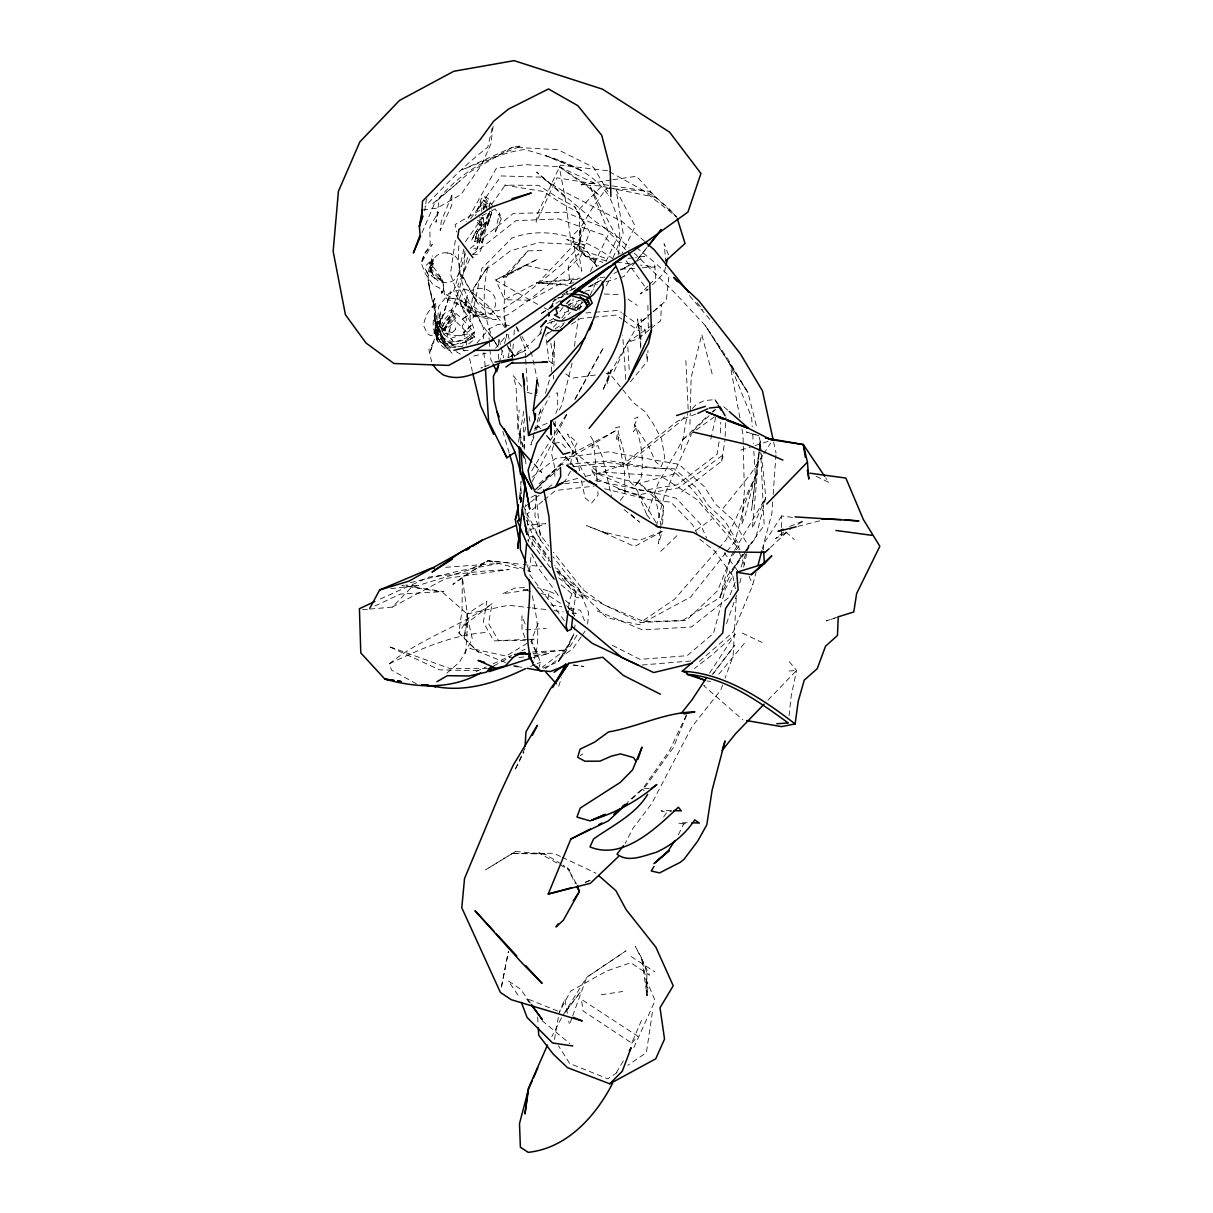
<?xml version="1.0" encoding="UTF-8"?>
<svg xmlns="http://www.w3.org/2000/svg" width="1213" height="1213" viewBox="0 0 1213 1213"><rect width="100%" height="100%" fill="white"/><g stroke="black" fill="none" stroke-linecap="round" stroke-linejoin="round"><path stroke-width="0.75" stroke-dasharray="5 3.75" d="M570.489 464.215L572.703 451.236L577.206 442.684L567.517 434.011L575.159 448.78L580.239 473.752M572.945 309.709L573.052 298.747M472.388 337.987C464.488 342.885 454.723 347.282 445.489 343.446L442.245 338.2L442.457 336.426L445.444 340.565L451.812 342.824L463.26 339.458L471.69 334.288L474.404 336.532L475.102 338.821L472.388 337.987L455.542 321.005L455.466 317.958L452.828 314.834C440.046 321.976 434.724 340.929 450.205 348.389M792.483 517.405L781.672 515.904L781.475 535.57L783.795 531.946L775.638 538.496L787.207 532.007M720.537 432.92L720.719 422.351M607.561 194.019C588.487 167.03 554.75 158.084 524.607 149.502C491.447 153.854 460.879 172.549 439.364 197.855L435.937 222.328L438.348 212.078L429.842 227.013L430.145 245.087L424.793 253.547L421.184 263.009L432.313 244.329L424.717 253.168L421.184 263.009L425.323 273.653L432.996 284.812L439.515 287.951L442.093 292.833L441.911 290.968L441.092 295.002L443.473 289.846L443.003 281.78L431.661 271.591L429.629 267.194L429.72 262.766L431.494 261.022L432.328 255.761M561.134 584.878L576.524 597.6L582.892 597.979L583.089 588.381M689.939 424.338L690.227 413.133M690.273 411.252L691.152 377.607L701.751 334.47L712.486 375.12M553.553 379.017L553.659 375.348M553.916 366.144L554.629 340.413L551.142 372.027M525.077 514.191L525.365 504.744M483.835 209.622L482.895 203.238L477.983 209.091L477.755 211.638M725.162 436.468L725.89 417.136M441.562 339.595L441.85 332.696L445.747 325.402L452.919 316.472L452.828 314.834M532.31 595.735C536.631 616.765 541.134 637.735 534.16 658.993M426.445 198.841L424.823 210.941M438.666 335.288L437.59 325.114L438.439 306.783L448.962 293.273L456.755 290.377L466.444 289.513C482.759 297.792 495.147 312.575 504.926 327.737M483.517 217.37L483.199 223.692L476.8 233.715L474.647 241.63L477.573 240.735L478.862 238.825M520.316 502.667L520.695 495.313L519.937 498.786M662.616 524.228L663.541 506.139L655.005 495.511L639.251 483.426L600.056 473.828L571.778 449.614L553.628 423.792L571.778 449.614L585.591 476.815M736.246 598.024L733.107 656.112L725.086 678.173M525.714 427.082L524.577 432.207L524.228 449.735L518.012 430.979L519.179 409.994M536.101 495.222L534.903 515.768L541.059 535.721L548.913 546.229M464.897 251.046L463.26 277.155L477.3 302.825L488.323 313.075L501.363 317.321L508.414 314.516L529.399 299.869L566.638 270.181L580.678 256.489L589.624 231.956L574.659 206.65L557.555 197.431L538.708 185.331L504.638 185.149L543.166 191.457L562.044 203.587L579.132 212.836M489.157 209.697L489.506 204.269L484.412 196.612L481.318 198.598L475.511 215.808M465.625 653.686L467.915 618.221L462.335 577.221L487.96 560.74L508.444 562.726L530.551 571.626L523.455 569.807M772.681 501.955L771.893 513.266L762.31 549.11M773.197 494.419L775.926 454.845M630.411 381.837L647.181 361.489L648 350.451M429.857 272.167L431.494 261.022L431.843 264.191L429.857 272.167L431.858 276.003L435.346 278.884L439.182 279.369L441.775 281.082C445.459 276.928 430.266 272.97 431.085 266.435L433.284 263.448L431.297 271.409L433.314 275.245L436.801 278.126L440.622 278.611L443.23 280.324M512.28 357.623L513.417 342.506M513.994 334.955L514.555 327.404M531.901 546.775L532.871 535.964L528.898 537.298L527.746 540.634M587.653 624.119L588.623 612.808L578.677 588.335L557.116 571.187M615.294 427.855L619.752 426.733L618.114 431.995C623.33 448.249 627.561 464.897 630.184 481.97L634.808 486.307L641.01 478.225C644.088 460.258 641.465 441.593 634.611 424.793L637.947 416.954L632.686 419.546M759.217 452.404L752.363 528.368L765.797 497.618L760.96 448.795M759.383 450.554L760.217 441.289L758.853 435.892M440.546 317.988L439.758 326.373L447.931 334.652L458.044 335.698L474.344 332.741L474.192 334.166C465.064 343.234 442.336 346.054 438.863 329.754L440.546 317.988L445.171 312.924L451.494 309.77L462.229 318.701L474.344 332.741M564.363 620.647L529.171 574.007L531.203 554.28M470.174 328.859L470.038 330.285L463.897 334.652L452.267 337.714M479.362 224.936L481.152 225.785L481.485 222.388L479.12 221.175L481.152 225.785L483.244 224.86L479.362 224.936L477.528 222.358L478.074 219.326M759.474 448.552L751.544 510.233L759.277 448.749M759.656 446.733L760.217 441.289L760.778 446.93M431.722 258.642L430.388 272.273L431.858 276.003M789.057 715.806L791.194 696.004L796.592 670.425L787.449 659.523M464.685 634.642L467.081 613.96L486.883 601.102L483.365 622.224L493.782 640.873L525.578 640.297M577.676 309.542L578.707 300.688M431.494 261.022L430.16 271.333L434.057 257.626C425.096 270.135 427.916 285.07 432.162 298.671L428.053 279.49C430.827 299.126 438.621 318.352 436.665 338.533L434.481 317.973L437.332 339.367L434.967 329.542L436.225 324.447C431.722 335.698 439.591 347.661 450.539 350.906L439.485 340.413L435.452 332.969L439.485 340.413M481.561 211.396L482.001 207.817M494.298 341.217C482.865 318.731 481.606 290.18 488.323 265.814L473.616 288.194L469.977 317.791L474.905 331.543L462.638 345.447M582.346 298.322L581.74 303.205L573.218 310.058M519.134 499.65L521.454 481.455M759.505 446.884L760.217 441.289L760.657 450.63M493.115 126.364L490.871 144.029L481.318 165.271L461.001 194.459L437.165 208.105L422.473 210.001M568.609 607.334L569.579 599.904L572.172 593.415L576.099 591.853L554.781 565.379M573.218 613.353L576.099 591.853M660.266 530.49L658.507 543.606L662.237 531.446L639.387 540.452L601.496 531.612L586.622 525.669L609.138 534.236L601.496 531.612L634.551 546.517L662.237 531.446M660.524 528.625L663.541 506.139L639.251 483.426L675.141 473.707M572.111 363.051L561.892 404.869L558.617 411.419M574.431 346.327L578.283 318.458M455.315 240.28L450.432 273.865L466.687 319.898L462.305 325.645L467.248 347.464M553.977 443.973L555.311 421.366M652.382 1012.188L646.377 1052.702L627.864 1065.241M518.527 442.078L523.789 411.04M719.082 441.835L717.05 454.329L677.127 484.851L641.328 490.689L622.421 484.305L592.262 471.523L591.671 466.656L623.937 466.611L678.901 422.928L686.24 415.058M681.615 491.978L721.538 461.198L725.04 439.97M579.708 310.012L580.557 304.933L578.176 307.738M554.508 1039.496L558.511 1016.282M501.378 986.973L508.368 951.432M680.978 449.765L687.528 413.512M477.467 220.281L481.485 222.388L479.317 223.207L480.136 218.78M416.453 683.844L391.496 670.092L389.403 663.738C420.32 638.463 459.682 626.772 492.129 603.68L488.49 623.512L498.543 640.616L534.114 639.084L531.036 640.949M575.114 625.059L573.173 635.536L565.364 652.639L558.344 661.676L541.529 668.833M464.306 637.416L467.915 618.221L458.893 632.989L478.407 652.291L458.893 632.989L462.047 609.79L462.335 577.221L452.858 584.423L487.96 560.74L521.302 564.348M501.485 986.897L508.368 951.841M547.897 598.555L549.322 591.353L537.465 587.562M524.744 418.455L523.258 425.718L524.152 447.885M477.831 228.772L474.996 233.305L475.89 238.309L477.482 239.113L483.517 231.152L486.261 222.646L481.349 217.476M507.944 357.805L509.945 348.571L512.553 356.455M520.726 502.288L521.529 498.664L520.741 481.713M463.866 249.014L458.984 270.924L477.3 302.825M710.803 439.197L716.11 415.619L683.131 439.349L658.189 483.214L646.832 514.964L651.517 520.665M743.645 567.123L748.527 545.85L732.409 519.391L715.609 504.274L704.298 486.61L678.855 464.321L608.532 451.858L555.584 458.469L531.961 477.376M492.175 128.047L487.747 147.243C464.988 164.816 444.352 185.513 424.959 206.832M665.558 267.269L664.299 272.622L651.957 285.313M618.069 254.836C622.709 234.7 617.569 213.624 608.683 195.354M739.778 583.013L741.613 575.978M590.701 436.362L593.612 441.335L591.914 447.885L597.888 445.596L602.831 458.18L611.443 496.314M479.923 206.665L481.288 201.494L483.729 200.115L485.625 200.979L489.4 206.301M656.203 526.366L664.785 494.176L691.289 434.557M699.431 661.479L733.334 631.852L752.712 584.969L756.078 572.415M534.311 432.374L530.93 444.944L533.978 436.771M534.797 430.585L541.711 405.582M499.104 363.248L502.561 350.648M504.532 343.461L507.004 334.47M553.462 445.778L551.369 453.056L554.599 466.869L554.993 479.969M538.633 668.666L540.513 662.253L530.217 637.371M467.536 257.55L459.181 289.831L443.549 332.013M477.482 239.113L478.483 235.701L477.877 231.835L479.378 229.515L485.155 227.71M545.425 393.3L550.202 377.501M487.944 214.352L477.073 243.1C482.198 233.366 489.809 223.313 489.582 211.653M721.538 461.198L723.63 454.481L678.203 487.99L638.493 494.783L617.826 488.733L645.862 498.255M488.945 213.306L477.088 249.044L472.752 252.137M465.443 253.684L453.692 290.938L470.341 321.915L474.01 316.396L457.756 285.737L471.251 255.731M536.267 429.887L542.393 410.646L549.398 396.226M558.693 686.3L561.467 677.779M440.183 339.246L441.82 336.456C439.788 328.966 435.133 323.022 434.436 314.834L434.481 319.171L435.558 310.012L433.738 303.705L435.194 308.921L435.922 306.298L434.466 298.443L432.419 307.48L433.268 306.404L432.116 306.555L426.248 315.244L423.307 325.023L427.31 333.59L430.281 335.501L452.07 332.696L455.542 329.466L454.951 325.509M748.527 545.85L740.597 568.563M474.647 241.63L476.36 236.656M726.511 623.527L736.579 595.295M572.005 1017.752L569.458 1024.788L568.791 1021.103M572.642 1015.994L586.667 977.329L626.029 950.825L586.667 977.329L562.15 1016.6L551.794 1036.675M722.63 684.951L720.78 690.045L691.971 726.769L651.745 803.537L632.716 828.691L625.15 843.475M538.208 623.088L530.9 641.677L537.905 655.717L532.431 654.702M735.23 582.028L729.195 597.175L691.501 626.939L642.42 629.926L596.978 610.806M476.8 233.715L482.001 224.102L479.666 216.763M555.827 413.375L557.722 408.675L557.616 392.891L552.431 393.922M483.487 209.303L485.306 204.845L490.355 203.45L488.687 206.18M686.619 715.215L673.336 747.617L645.528 786.494L631.776 799.215M541.832 328.723L539.057 335.319L541.286 332.832M613.035 257.717L623.194 233.593L616.159 189.819L635.172 226.164L622.026 253.487M422.018 232.744L434.982 202.344L470.826 171.412L512.644 147.198L521.514 145.863L461.91 169.896L512.644 147.198L558.116 149.76L593.491 167.318L607.986 191.699M444.504 331.088L463.715 288.77M631.746 1043.059L637.917 1036.311L581.482 999.36L583.044 1010.945L631.746 1043.059L641.783 1019.663M570.171 283.281L571.49 280.233L571.808 289.285M501.242 218.947L494.843 233.487L499.529 212.912L501.242 218.947L495.147 208.879L490.234 211.396M633.853 1047.547L655.096 1000.619L645.741 978.497L647.029 995.63L647.863 988.11L641.601 957.876L635.233 946.261L649.637 975.282L630.715 962.743L606.576 971.067L570.61 991.157L559.117 1012.703L564.803 999.012L567.457 1013.75M444.064 334.636L441.411 329.587L444.337 323.022L454.739 313.333L455.269 315.41L443.67 328.996L444.064 334.636L448.886 337.987M524.986 748.103L514.706 770.558L523.955 752.09M742.614 554.326L731.864 571.55L719.916 597.584L682.146 620.692L640.449 622.481L582.589 594.294L564.833 578.995L555.509 567.639M590.14 295.184L598.085 278.353M606.03 261.508L617.144 237.93L590.428 187.227L559.223 166.727L525.517 164.65L496.405 168.167L466.399 221.827M551.051 308.223L555.296 299.232L553.553 301.142M686.346 715.094L669.788 750.059L643.193 788.071L627.803 801.793M606.409 285.919L610.518 277.383M590.428 271.439L608.987 233.245L590.428 187.227L599.207 195.141L559.223 166.727L565.061 197.173L571.702 247.134L538.83 281.992L504.547 299.747L496.056 280.415L537.708 304.418M474.996 233.305L471.432 240.583L476.345 231.092L477.877 231.835M678.416 834.665L683.677 824.006L688.165 822.566L678.689 823.127L683.677 824.006M532.28 481.425L567.608 413.042M538.633 415.073L542.817 407.007M570.474 471.311L565.531 480.378L561.498 483.426M574.81 399.881L603.634 347.252L574.446 399.926M483.32 209.394L485.625 205.209L482.895 203.238L485.625 205.209M566.471 414.361L530.506 472.676M437.59 325.114L438.939 322.719L440.562 310.953L438.894 321.581L436.907 326.13L438.06 336.683L451.933 348.677M429.629 267.194L432.798 263.388M699.749 539.118L714.29 550.626L732.849 575.932L725.253 589.245L713.517 633.338L687.134 655.672L640.024 659.387L611.807 645.043M616.28 1072.823L624.634 1058.691M733.547 551.93L730.711 556.722L719.916 597.584L727.664 575.417L743.129 554.205M734.502 550.323L765.797 497.618L755.987 537.177L746.556 550.641M576.948 635.172L570.246 646.135L542.181 667.256M550.884 323.826L552.218 321.688L555.554 321.733M550.096 307.571L554.432 300.627M781.672 515.904L763.265 544.41L763.568 549.671M762.704 455.36L750.65 473.919L722.781 508.687M763.705 453.814L770.725 442.988M473.616 288.194L488.323 265.814M709.56 673.154L735.26 634.111L712.243 654.717L694.382 668.56M735.457 551.293L730.514 558.677L717.596 590.701L686.27 620.495L643.86 621.572L604.62 605.12L583.104 589.852L553.401 552.233M736.443 549.823L739.399 545.38L724.949 520.923L708.437 505.609L697.217 488.43L674.17 468.749L654.08 468.051L610.124 460.91L560.633 464.746L536.631 485.882M663.617 816.986L666.71 812.483L671.881 811.027M581.133 636.81L572.885 648.697L544.895 668.863M582.164 635.309L585.257 630.851M465.489 241.705L482.804 217.021M491.477 204.679L505.548 184.634M731.864 571.55L745.495 552.127M470.583 218.825L501.121 175.946L540.391 177.113L562.028 190.471L622.739 222.009L644.679 241.372M574.037 306.874L578.48 300.733M744.236 552.688L764.145 525.411L760.733 452.51M565.41 1012.188L580.648 991.612L565.228 1012.127M561.816 317.912L567.032 310.998M568.078 309.618L571.202 305.479M559.815 311.514L562.877 307.511M637.947 482.198L634.808 486.307L641.01 478.225M441.35 337.851L439.606 329.299L436.149 330.3L440.713 329.784L436.998 329.936L433.359 333.408L437.529 328.753L439.91 327.465L452.07 332.696L455.542 329.466M744.373 643.36L717.065 676.308M635.597 261.856L623.952 276.488L618.6 278.065M636.764 260.401L647.257 247.225M725.829 552.855L690.682 597.023L639.13 624.74L606.909 617.781L582.589 594.294L552.961 556.676M726.996 551.369L735.199 541.074L744.797 503.456L757.094 472.13L726.132 539.876L674.655 599.177L640.449 622.481M647.029 247.437L635.248 262.205L620.54 269.999M620.298 500.363L624.953 494.525L624.574 471.857L617.447 433.587L616.083 440.971L619.07 437.332M541.923 250.454L527.852 250.879L504.896 278.793L504.062 310.983L505.669 327.025M712.971 674.185L734.79 645.21L712.516 674.201M567.335 307.435L570.231 303.963L572.839 306.283M636.203 428.219L633.307 431.661L634.611 424.793L649.637 448.204L655.354 461.41L661.07 466.762L664.754 457.908L661.661 439.227L653.094 423.489L644.846 411.48L633.231 402.549L608.138 371.754L607.182 383.93L611.079 369.813L602.755 390.707L609.517 374.377L641.328 318.883L640.691 348.101M495.571 348.267L506.473 335.425M476.876 343.158L488.975 329.011L497.982 324.402L509.475 325.463M567.108 303.523L570.898 299.368M443.852 329.936L455.466 317.958M527.852 250.879L503.107 277.792L537.844 259.006L495.662 279.93L525.532 265.374L548.261 270.044M692.365 408.508L696.035 404.566L704.162 400.654L714.973 399.547L720.037 406.871M767.965 700.128L796.592 670.425L788.95 671.016M548.306 332.347L545.774 334.94L548.701 358.987M553.386 327.161L557.192 323.264M369.92 609.078L392.269 607.106L411.389 587.547L468.597 570.034L487.96 560.74L521.681 569.352M567.229 457.013L535.539 489.476L563.848 461.865L616.689 430.084L568.548 455.663M647.985 286.101L640.176 293.955L648.242 289.119M649.289 284.797L655.793 278.247L654.459 262.19L636.188 247.376M426.248 265.298L429.705 261.826M566.137 303.629L571.035 298.716M541.18 332.771L528.55 345.356L511.795 355.94M559.981 327.904L563.742 324.22M660.767 551.324L678.446 534.251M683.131 439.349L708.134 415.468M435.406 331.452L436.998 329.936M692.805 431.146L711.667 413.315M713.017 412.041L715.715 409.494M561.71 320.49L570.368 312.348M770.422 547.457L791.831 527.64M536.95 488.233L559.511 468.339M651.654 312.848L640.525 322.582L648.364 316.123M653.049 311.635L661.388 304.342L660.736 320.657L650.759 328.617M448.294 327.328L455.542 321.005L452.919 316.472M653.883 311.316L666.301 300.49L668.939 275.867L654.459 262.19M446.793 673.17L459.469 662.177L472.327 638.978L466.535 613.46L442.442 592.202L402.079 585.561M712.046 412.026L714.639 409.842M432.798 203.587L460.167 180.828M542.727 501.105L527.049 514.1L527.822 528.959M544.167 499.923L555.569 490.477L593.854 486.17M583.286 302.113L574.735 308.026M524.926 506.913L529.202 503.425M530.612 502.258L539.148 495.283M549.095 487.141L551.945 484.806M470.295 248.422L513.251 213.488L565.106 212.199L605.151 228.196L626.014 250.06M649.334 329.754L637.932 338.836L627.53 342.415L613.581 372.558L604.453 373.786M468.658 343.916L475.102 338.821M472.736 254.563L515.904 220.66L558.859 218.931L603.164 234.882L620.116 253.911M577.358 309.785L583.059 305.312L577.524 309.209M464.412 625.211L492.129 603.68M552.673 302.082L559.542 296.776M485.534 269.999L510.476 250.833L538.663 242.63L584.211 244.981L566.744 239.401L584.848 248.68L598.434 265.95M696.08 530.339L711.879 519.028M652.412 325.008L627.53 342.415L629.274 370.693M537.677 489.946L543.09 486.216M617.068 1072.55L607.804 1078.827L569.579 1063.392L558.526 1045.864M560.179 300.627L539.952 314.273L554.235 305.782M547.336 333.924L553.583 329.845M555.145 328.829L564.515 322.703M474.404 336.532L465.762 342.051L456.937 343.719M636.795 261.22L644.588 256.261L635.46 257.474M580.208 755.654L582.771 754.031M571.475 324.22L580.709 318.443L591.853 317.381M481.152 225.785L486.261 222.646M515.525 851.511L485.64 869.797L515.525 851.511L544.682 853.967L561.407 864.126M507.989 654.959L529.505 641.889M549.428 320.884L553.962 318.215M487.399 206.013L455.102 224.557L456.558 231.865M561.877 296.199L565.228 294.289M797.851 524.334L805.387 520.225M560.436 283.63L529.672 300.248L504.547 299.747M465.337 301.961L463.882 302.734L459.09 299.262L449.037 298.11L453.814 298.671L446.429 294.88L443.776 290.574L444.716 295.563L446.945 298.807L463.882 307.435L455.876 302.598C467.399 310.998 481.697 320.02 496.314 319.413L488.308 317.654L465.565 300.521L460.303 300.036C466.778 305.979 472.918 313.272 482.607 314.819L484.063 314.061C477.073 311.62 469.022 308.83 465.337 301.961C467.46 307.253 469.325 313.818 475.557 315.668L484.063 314.061M465.352 302.431L463.897 303.205C466.353 308.284 467.884 314.698 474.101 316.441L482.607 314.819M392.269 607.106L445.899 578.419L509.172 569.534L486.413 570.868L429.25 576.994L378.274 599.889M568.685 310.664L564.47 312.909L568.685 310.922M614.021 273.471L618.918 270.878M493.721 665.937L510.233 657.188M601.239 280.112L589.897 286.071L601.087 280.264M620.662 269.877L632.003 263.918M531.067 497.36L535.994 494.798M562.089 294.698L576.675 287.223L566.911 291.954M514.221 356.152L525.578 350.345L508.111 357.638M481.925 215.687L492.721 210.425M374.847 606L400.366 594.067L443.928 591.565L402.049 585.454M389.403 663.738C419.865 649.243 451.16 635.218 485.245 632.549M476.087 671.517L486.231 666.923M492.994 663.86L511.568 655.429M521.711 650.835L525.093 649.304M530.521 666.498L535.509 664.375M537.177 663.678L540.513 662.253M789.906 526.442L805.189 520.104M585.545 882.26L590.428 880.244M585.197 882.276L590.246 880.259M534.417 428.31L549.353 422.518M696.141 413.967L677.37 421.245L622.436 464.913L596.599 474.207L597.008 479.074L627.015 491.841M528.944 530.202L545.865 523.682L527.973 524.865M547.533 323.431L552.218 321.688M568.2 304.615L580.542 300.096M489.279 364.931L480.864 367.964L482.668 367.615M558.42 298.171L564.652 296.048M838.228 616.826L826.265 620.935L834.862 618.13M740.764 450.144L753.197 446.157M754.971 445.58L769.194 441.032M588.275 286.92L597.19 284.312M606.121 281.704L616.826 278.581M436.074 322.324L438.954 321.384L435.512 321.612L436.074 322.324L434.588 320.247L435.846 322.825L434.967 329.542L437.408 337.548L440.835 341.763M564.515 481.849L578.844 478.119M586.015 476.254L602.148 472.069L660.782 475.951L697.035 499.604L736.837 546.457L738.292 549.944M533.007 657.598L549.322 653.413L531.43 655.884M584.969 291.302L593.9 289.073M797.927 526.351L819.639 520.862M410.434 582.634L461.274 570.489L499.453 563.378L443.715 567.457M557.222 298.11L563.711 296.624M473.737 355.985L486.14 353.18M467.081 613.96L508.444 605.242L530.308 607.758M554.493 443.351L560.588 442.093L567.532 449.841M573.901 282.674L564.576 284.282L536.464 282.872L580.223 278.08M601.163 994.781L622.709 991.491M527.7 590.064L502.455 593.854L514.888 588.062L527.064 587.456M610.897 180.009L581.118 184.831L600.162 185.907L607.379 187.393M612.732 179.736L636.522 176.264L656.112 197.492L668.772 208.333L676.809 217.051L643.572 190.866L606.379 188.333L591.504 209.515L581.194 226.725L579.526 249.362L585.727 256.261L602.861 262.402M527.276 640.055L534.114 639.084M518.906 657.598L524.274 656.87M595.325 375.029L571.566 378.259L564.5 372.816M628.137 258.46L633.626 257.732M572.642 466.793L608.304 462.562L644.467 467.475L670.031 468.855C685.027 480.181 697.566 494.313 707.846 510.006C720.082 521.833 732.136 534.342 739.9 549.671M390.722 588.684L416.711 585.621L405.733 585.091M593.703 317.2L615.977 315.092L621.905 319.186M564.667 483.608L584.651 481.728M362.46 609.745L368.055 609.244M566.683 294.168L571.08 293.773M577.585 279.43L536.464 282.872L567.927 285.328M600.01 277.565L607.486 276.943M642.147 664.997L692.198 660.858M585.818 312.954L593.066 312.378M594.886 312.241L618.433 310.376L621.39 312.529M634.717 268.3L621.723 269.165L618.281 267.937M642.147 267.815L655.156 266.951L640.419 265.086M447.066 252.941C428.098 250.515 425.384 280.855 444.003 282.447C462.835 284.888 465.807 254.503 447.066 252.941L449.371 253.729M525.745 629.744L546.214 628.455M473.874 248.347L477.088 248.149L478.18 246.087L484.791 229.257L488.854 213.579L485.306 204.845L482.895 203.238M532.568 652.003L565.743 650.047L532.082 653.746M528.201 589.518L523.288 589.776L530.339 591.292M671.259 810.345L660.979 810.89L666.71 812.483M463.169 350.36L468.703 350.36M487.505 668.484L449.689 668.424L388.509 646.362L439.743 669.864L479.969 670.728M649.349 788.435L641.783 788.268L644.118 790.694M604.301 294.001L621.753 294.759M462.623 346.736L458.635 346.463L444.443 341.156M704.844 685.648L703.631 685.542L742.932 719.931M523.152 564.545L541.68 566.562M472.585 254.063L477.027 254.578L480.666 250.864L483.942 236.505L480.924 244.404L491.72 212.578L490.901 207.105M532.143 607.956L546.714 609.639M607.592 170.715L560.361 165.135L537.708 213.291L536.131 222.388L556.934 177.811L596.675 184.164L559.223 166.727M616.477 262.053L633.05 264.161M706.83 680.963L710.484 681.448M573.112 665.073L583.893 666.483L573.719 664.967M554.098 610.624L563.302 611.852M572.521 613.081L576.205 613.566L568.366 608.441M441.411 329.587L445.414 330.148L447.552 335.834M517.739 666.604L521.469 667.271M550.884 604.878L561.968 606.894M569.367 608.244L580.451 610.275L585.257 622.603M595.553 480.697L650.259 491.765L676.096 498.164L700.235 523.849L706.603 537.966M609.184 187.772L656.112 197.492L609.214 171.609M540.922 593.566L547.958 595.083L560.512 603.301M513.508 657.704L469.78 648.182L505.503 662.51M606.318 260.78L585.727 256.261L578.465 244.662L579.526 249.362L607.683 259.036M604.605 488.778L651.138 500.105L670.986 502.167L692.744 524.956L698.188 535.979M758.656 435.679L746.329 431.98L758.489 435.801M527.2 392.284L537.041 395.317M452.904 344.371L442.775 339.731L440.334 331.589M456.331 346.963L443.776 342.506M451.403 254.427L453.116 255.018M455.603 347.737C435.634 345.311 429.281 328.814 435.422 311.62L437.377 320.641L437.12 334.106L450.842 291.681L429.72 353.013L433.799 341.823L428.886 349.678L431.601 361.747M557.707 1011.051L526.154 998.329L529.384 1002.59M549.322 591.353L558.556 595.325M742.341 633.125L762.052 642.435M560.482 856.454L553.719 853.27L511.401 853.527L544.682 853.967L538.754 852.784L569.928 870.373L562.923 865.051M562.18 857.257L596.023 873.239M484.412 196.612L487.975 198.326L492.387 205.588M816.243 476.284L828.813 482.41L825.765 477.861M544.152 307.738L548.973 310.24M613.262 259.021C584.348 237.945 546.896 224.951 511.871 238.066L481.849 268.422L473.828 307.389L483.335 327.722L483.365 340.171M456.118 351.618L462.032 355.166M631.139 956.572L654.853 971.84M627.94 299.02L637.204 305.403M623.391 320.202L639.706 331.437L640.267 338.973L637.553 318.943L639.706 331.437L640.6 348.01M622.86 313.606L645.043 329.724L645.543 337.199M447.9 348.95L443.079 343.309L439.697 341.262L452.085 353.256M548.928 360.837L554.584 365.189M462.82 349.314L464.867 350.936M624.149 509.596L639.478 522.151L628.698 512.295M565.546 600.48L569.625 603.831L574.492 616.143M542.075 1020.664L569.867 1043.559M558.708 577.813L582.892 597.979M723.843 406.795L727.967 410.373M565.061 197.173L536.601 172.049L594.795 221.069L618.403 237.46L629.062 247.937M785.842 531.976L794.212 539.497M473.055 296.563L484.154 306.707L497.178 310.937L504.123 308.436L524.729 294.638L561.786 264.616L575.993 249.878L585.212 225.694L574.659 206.65M439.606 278.641L443.003 281.78L438.014 273.016L429.72 262.766M676.809 217.051L649.38 191.381L603.195 184.528L579.511 209.03L579.526 249.362L580.284 227.847L572.597 235.792L576.872 263.615L581.831 271.242L578.646 253.638L568.184 264.677L569.746 282.765M634.399 253.183L675.732 293.804L705.223 325.478L727.861 359.033L748.027 392.769L757.048 428.705M534.266 464.534L541.847 472.63L533.69 463.032M565.167 456.588L575.326 467.839M540.558 428.826L538.087 426.036L540.498 428.796M546.775 435.785L552.976 442.76M565.394 456.679L574.083 466.444M546.547 435.679L553.81 443.958M689.469 295.654L712.38 322.309M550.399 567.654L531.612 542.666L528.08 534.463M697.066 302.704L703.009 310.043M556.752 571.475L575.614 594.961M566.683 605.727L574.598 615.688M521.605 386.477L513.417 375.772L516.101 387.099L518.012 430.979M724.191 552.734L739.43 573.082M548.488 550.672L540.649 540.179L526.518 516.814M532.871 535.964L549.231 558.025M532.613 539.269L548.883 561.21M514.812 356.319L507.125 345.341M557.631 594.34L537.784 567.411L531.794 554.144M550.838 561.953L538.254 544.622L532.264 534.099L526.457 520.286M626.166 260.704L647.575 290.347M483.729 200.115L487.55 205.467M530.324 1002.878L520.544 989.171L508.368 980.892L519.452 997.329M597.084 266.178L589.184 256.807L573.067 246.118L595.098 263.282L596.584 266.769M495.298 342.733L498.3 347.282L493.479 339.822M552.673 421.229L555.599 425.733M492.493 338.321C470.128 311.316 454.663 278.095 459.257 242.221M592.262 471.523L597.008 479.074M490.295 335.152L488.596 332.317L489.173 339.564M656.051 522.56L636.219 488.991L646.832 514.964M714.973 399.547L717.52 404.035M576.524 883.989L567.487 867.826L575.402 883.686M516.617 326.843L521.074 334.879M521.954 336.486L531.749 354.166L537.374 379.881M485.488 204.876L486.944 207.65M522.848 505.245L540.649 540.179L536.116 495.101M492.296 362.535L490.765 359.457L490.052 350.421M507.822 346.933L513.417 359.594M527.488 566.153L529.596 571.171M739.005 551.703L745.495 567.457M749.103 576.205L752.712 584.969M516.192 326.904L519.573 335.091M520.256 336.729L524.986 348.192L525.563 357.517M668.484 254.821L664.118 243.722L665.77 260.916M525.153 624.119L521.969 615.84L522.015 629.972L525.896 640.13M441.411 335.41C437.377 326.191 445.383 317.336 452.024 311.862L451.494 309.77M502.819 431.312L509.157 452.828M499.225 339.64L500.575 345.129M501.014 346.948L503.698 357.911M506.428 327.116L504.002 316.366L505.366 327.04M508.05 334.288L509.263 339.67M509.672 341.459L512.902 355.803M773.651 441.987L776.047 452.949M537.768 381.716L538.981 387.22M581.391 480.621L585.136 497.997L591.519 503.213L598.1 495.025L597.721 489.506M469.613 358.442L472.312 371.269M655.005 495.511L660.797 524.259M732.849 575.932L735.366 588.775M739.915 417.879L729.983 364.203L705.223 325.478L748.027 392.769L729.983 364.203L751.635 417.454L752.242 426.824M741.962 428.977L742.993 434.527L744.373 490.901L741.689 524.38L745.025 515.813L755.365 475.602L753.804 451.221M550.838 343.203L553.613 359.715M522.545 446.945L519.74 430.13L520.635 446.308M521.499 501.727L520.013 492.63L521.287 501.864M529.186 416.529L530.278 423.989M525.32 458.848L526.199 466.141M506.382 334.151L506.746 337.714M483.896 352.619L485.245 366.872M479.165 221.494L479.317 223.207M625.802 379.351L622.694 335.576M489.324 341.369L489.9 348.601M593.612 441.335L597.205 482.152M646.681 354.014L647.181 361.489M752.727 434.33L753.318 443.715M525.684 359.366L527.64 391.056M537.693 1017.04L538.102 1024.303M527.928 530.809L528.504 541.953M566.865 290.877L567.047 294.577M685.861 360.549L688.18 409.888M443.473 289.846L443.291 283.63M434.588 330.967L434.663 333.62M647.878 305.418L648.379 329.921M498.376 339.625L498.437 346.888M498.513 354.151L498.558 359.594M451.843 195.338L451.812 205.209L440.152 230.561L441.259 221.403L451.843 195.338M466.004 300.339C462.547 318.67 492.948 324.22 495.344 304.994C498.816 286.647 468.415 281.082 466.004 300.339M450.417 326.873L449.523 330.74L450.417 326.873M491.72 212.578L487.474 226.164L491.72 212.578M452.555 340.277L450.796 338.518L452.555 340.277M573.173 635.536L567.335 647.712L558.344 661.676L573.173 635.536M471.175 325.418L463.487 332.938L471.175 325.418M467.793 315.532L461.349 319.716L467.793 315.532M562.529 162.224L545.228 155.552L582.255 170.897L562.529 162.224M428.689 275.351L424.808 268.316L428.689 275.351M444.822 340.747L436.907 326.13L444.822 340.747M437.347 341.035L435.619 335.061L437.347 341.035M646.847 972.341L641.601 957.876L647.029 995.63L646.847 972.341M434.512 308.542L433.208 299.884L434.512 308.542"/><path stroke-width="1.5" d="M548.837 428.159L528.534 435.437L535.206 419.046L535.494 413.466M536.525 392.997L536.722 389.282M537.01 383.702L537.192 379.987L533.295 410.373L535.206 419.046M525.093 746.313L525.957 731.939L550.323 689.09L568.791 663.284L602.709 657.234L623.361 675.429L660.418 694.245M572.733 617.038L571.278 629.38L567.426 630.942L525.259 575.356L524.122 570.595L526.594 543.955M517.587 511.947L518.467 504.911M568.109 611.049L566.153 625.923L567.426 630.942M746.601 720.567L781.475 726.617L795.121 723.949L798.23 701.205L804.234 680.159L817.244 668.666L825.553 646.18L837.47 635.506L838.228 616.826L853.785 611.959L856.636 593.536L879.85 546.259L863.444 519.664L845.825 478.043L809.95 473.206M528.261 1091.078L524.971 1113.943L528.14 1088.94L547.488 1045.045M529.429 651.806L528.686 656.87L533.174 662.343M549.186 312.666L548.594 316.047L549.474 312.893M422.397 209.606L419.349 226.406L420.107 235.004L413.375 253.001L420.577 236.11M628.622 252.789L649.759 282.932L651.426 330.361L648.652 343.112L628.016 380.958L589.139 428.356M504.441 428.886L515.009 452.237L524.865 487.019L517.693 548.534L518.815 539.133L515.313 519.604L518.391 505.73M665.982 265.495L667.65 258.384M497.33 370.086L498.604 365.052L493.403 376.379L494.116 399.835L500.059 424.125L510.855 438.712L531.734 461.85M528.034 1091.124L519.498 1123.602L520.377 1147.195L528.201 1152.35C566.971 1148.211 595.644 1116.294 612.595 1083.3M757.989 565.243L761.825 550.914M722.539 748.997L725.056 740.946L712.152 790.027L706.8 824.84L697.672 841.185L684.026 859.304L680.25 862.322L659.569 872.905L651.245 870.995L654.034 866.431M564.257 669.258L565.925 664.133L554.068 672.29M638.038 759.171L641.995 747.102L632.58 769.876L620.268 782.415L580.239 808.085L576.948 817.062L590.079 820.928L605.454 814.302M515.313 519.604L517.072 514.464M423.003 216.096L419.349 226.406L421.639 216.884L422.488 201.222L454.269 168.698L480.333 139.45L493.782 121.057L508.429 109.14L548.473 88.943L577.873 105.683L601.724 135.31L610.139 167.652L610.897 196.582M589.518 329.981L592.232 323.052M618.403 856.621L590.367 883.307L548.246 894.026L570.853 839.017L590.458 828.919M528.504 1089.319L532.067 1081.071M533.493 1077.766L537.768 1067.849M628.637 379.199L651.426 330.361M532.355 735.305L537.404 725.222L513.235 765.176L499.407 794.849L464.534 878.561L461.789 907.779L500.393 992.431L511.355 999.739L582.24 1020.952L573.476 1017.404M614.991 264.358C645.301 323.841 601.208 389.934 550.778 421.199L551.172 423.731L536.889 443.079L528.08 470.31L529.641 478.968L534.978 491.811L540.149 493.479L548.837 488.263L545.577 490.113L555.448 486.929L560.694 476.573L560.451 467.354M369.738 608.395L379.578 590.003L430.706 568.412L434.421 568.139M552.703 687.559L565.925 664.133M629.289 1050.837L631.139 1047.698L622.314 1071.2L609.775 1083.8L567.411 1067.607L553.128 1053.976L538.708 1035.205L538.299 1027.942M674.822 840.639L668.181 850.995L655.035 862.761L669.227 850.616L653.898 863.58M706.482 677.84L692.092 699.704L681.312 713.32M558.056 923.881L556.024 926.959L563.272 920.349L579.359 891.6L577.418 885.611M573.279 900.819L579.359 891.6L576.979 886.855M556.722 681.494L568.791 663.284M647.651 794.348C635.112 815.075 612.504 825.386 593.566 839.002L589.973 846.901C622.876 860.669 656.233 828.1 678.355 807.236L681.312 810.875L673.609 810.527M648.409 245.769L661.221 229.666L648.212 245.966M722.038 750.604L735.442 733.88L764.069 704.177M615.173 267.072L593.157 294.85L588.927 297.958M585.045 337.927L563.135 362.778L549.246 376.151M533.295 410.373L546.593 395.954L558.359 376.879L579.192 349.753L593.597 318.837L603.316 287.345L602.255 281.886M736.746 572.263L764.387 563.727L771.817 555.751L751.378 574.628L736.746 572.263L738.141 589.836L725.541 608.668L722.705 633.019L703.858 652.67L682.252 671.198L687.513 673.291M766.722 504.017L807.433 462.077L803.324 444.565L765.433 437.984M623.467 845.658L616.992 854.179C628.486 863.004 643.678 855.711 655.945 852.405C671.881 845.294 685.087 834.483 694.715 819.882L699.325 823.066L691.88 822.732M769.087 548.701L765.069 552.415L728.513 551.9L693.214 532.401L656.203 526.366M627.652 803.036L608.395 820.837L570.853 839.017M547.518 342.096L562.195 328.647M568.852 322.522L572.854 318.852M665.77 260.916L685.042 243.495L677.354 218.81M613.808 814.272L619.403 809.283M622.193 806.781L624.998 804.295M519.801 519.043L517.42 521.044L527.109 543.94L554.144 579.101M751.378 574.628L762.947 564.94M493.342 666.453L486.413 672.138L468.931 675.975L447.339 675.686L436.953 681.721M624.983 255.549L574.856 293.531L560.573 302.007M585.682 303.402L588.305 301.491L587.001 298.504M586.819 305.403L589.412 303.538L588.108 300.551L572.521 296.063M645.71 242.388L687.968 212.048L700.947 173.474L669.606 132.156L602.482 89.171L514.16 60.65L453.798 71.279L399.486 100.436L359.867 141.845L338.427 191.305L333.15 251.318L345.417 314.713L366.008 343.021L393.952 363.506L448.628 365.416C517.284 329.223 575.705 276.549 645.71 242.388L574.189 291.196M505.927 367.039L512.75 362.156M609.578 266.36L578.859 288.042L541.786 319.444L498.164 350.33L474.222 350.345M612.641 264.191L624.922 255.518M651.229 788.48L656.87 784.538C637.841 800.898 615.34 813.044 591.338 820.352L604.286 814.802M502.061 447.4L506.913 457.801L515.009 452.237M452.404 559.132L432.025 572.066L461.001 552.051L482.198 540.24L515.449 525.699M466.52 550.186L469.658 548.2M472.782 546.199L482.198 540.24L408.993 581.103L379.578 590.003M555.448 486.929L563.105 482.668L557.965 484.624M609.775 1083.8L655.687 1058.843L664.527 1039.116L660.024 1007.745L673.245 985.76L655.824 947.126L626.135 909.659L615.886 890.66L598.858 875.725M480.515 672.942C451.327 689.863 416.362 688.014 384.885 679.098L360.792 652.928L359.427 608.699L374.847 601.496M488.763 668.56L492.069 666.816M598.631 824.719L601.906 823.036M707.679 408.842L697.854 413.299M525.517 668.621C496.799 682.494 464.837 693.245 432.723 685.952M783.113 529.262L778.018 531.37L796.122 526.806M566.987 664.876L550.49 671.502L539.891 670.546L533.159 664.481C521.681 637.568 531.931 607.804 529.186 579.632M499.301 363.415C481.076 369.54 462.85 383.293 442.957 374.756L436.695 369.631L432.92 364.704M489.142 671.653L531.203 658.068M676.581 415.528L705.299 406.37M558.799 307.526L555.751 308.436L557.374 313.621L554.493 315.046L559.648 317.912M511.931 198.72L531.218 193.003L490.856 207.393L458.939 229.424L457.665 237.354L472.903 257.702M569.852 452.419L563.166 454.299L554.493 443.351M548.246 894.026L571.702 887.689M517.996 653.58L525.199 652.442M487.793 670.41L495.071 668.499M453.965 350.375L492.857 340.504M692.123 663.253L653.701 672.563L621.587 657.37L587.532 628.713L567.214 613.384L552.112 566.441L548.958 516.647L543.788 489.794M500.908 362.763L526.26 356.713L538.86 347.388L546.29 326.691L552.703 330.603L560.361 330.558C570.929 321.293 582.043 312.59 592.262 303.098L588.244 294.623L578.707 290.332M683.905 713.972L694.867 711.864C664.557 712.365 637.765 727.087 608.577 731.909L594.567 742.159L580.102 749.149L577.646 757.291L584.818 761.218L599.874 761.173L611.443 756.108L620.465 753.895L633.535 757.579L636.067 761.355M494.919 362.096L512.614 358.987M709.287 408.068L720.037 406.871L725.056 415.68M776.745 723.721L788.268 723.009C758.004 701.069 725.389 677.142 686.937 674.322L705.178 680.417M514.494 654.504L530.324 653.822M821.428 518.861L841.17 519.558M511.825 363.187L547.488 362.156L542.529 362.081M682.252 671.198C724.525 673.2 762.431 698.779 795.121 723.949M795.091 516.89L858.986 520.953L844.733 519.831M571.778 294.153L581.467 295.002L590.534 298.58M423.686 684.784L429.114 685.481M835.909 530.46L871.95 535.342M421.699 684.648L435.71 686.664L423.003 684.769M572.794 1045.97L552.552 1042.968L527.079 1017.449L521.363 1002.363M397.591 680.993L401.215 681.524M824.734 476.345L803.324 444.565L770.649 439.622L748.542 428.325L706.33 411.753L748.542 428.325L729.331 411.571M397.773 681.039L401.458 681.6M567.077 306.161L562.195 305.358L560.815 303.22M514.009 665.937L517.739 666.604M527.049 668.287L541.953 670.986M528.792 654.019L521.514 652.655L513.357 657.158L505.321 665.922L495.905 668.227L477.998 660.418L484.7 662.374M693.214 432.071L746.647 444.443L782.901 460.091M554.296 319.489C565.228 324.872 574.067 314.47 583.65 310.831L586.88 305.812L585.075 301.673L580.117 296.639M765.691 437.787L772.742 439.894M567.229 307.359L576.357 310.407M718.339 417.424L723.676 419.349M727.224 420.623L748.542 428.325M691.031 674.686L705.071 680.266M596.629 485.094L588.275 481.667L566.88 465.398L576.311 471.508M578.267 290.62L583.438 292.94M638.447 665.3L592.156 643.269L571.535 626.226M658.886 527.367L621.208 504.593L589.427 480.697M646.044 242.585L654.277 249.848L688.741 292.424M493.979 931.266L474.98 910.69L521.499 962.455L542.09 983.379L525.623 965.548M496.511 934.01L516.768 955.95M545.82 672.184L556.358 683.738M677.4 281.628L673.791 277.413L698.961 300.93L740.233 353.605L762.431 390.813L773.242 440.152M536.525 666.453L539.891 670.546M531.537 1005.425L542.302 1019.617L531.415 1004.394M582.604 298.413L585.409 302.537M718.369 405.521L720.916 410.009M522.651 472.13L529.717 508.838L522.651 472.13L531.719 488.839L522.651 472.13L520.726 448.113M493.069 364.082L496.905 371.769M519.179 446.763L524.425 458.15M493.6 434.284L480.575 405.749L472.691 373.104M506.913 457.801L488.566 421.199L485.412 368.646M496.996 411.601L499.225 416.787M526.063 562.802L520.407 549.413L519.771 528.61M509.687 454.617L512.872 465.367L519.361 521.029M523.895 516.283L524.501 519.922M525.396 525.396L526.882 534.493L522.303 509.263M803.324 444.565L805.356 457.286M807.388 470.007L808.844 479.105L807.433 462.077M524.547 384.824L522.894 373.619L528.534 435.437M519.103 447.658L520.438 474.404M763.674 551.43L764.387 563.727M550.778 421.199L551.293 434.739L551.172 423.731M546.411 320.641L540.922 326.737L546.411 320.641M393.952 680.448L384.885 679.098L394.089 680.478"/></g></svg>
